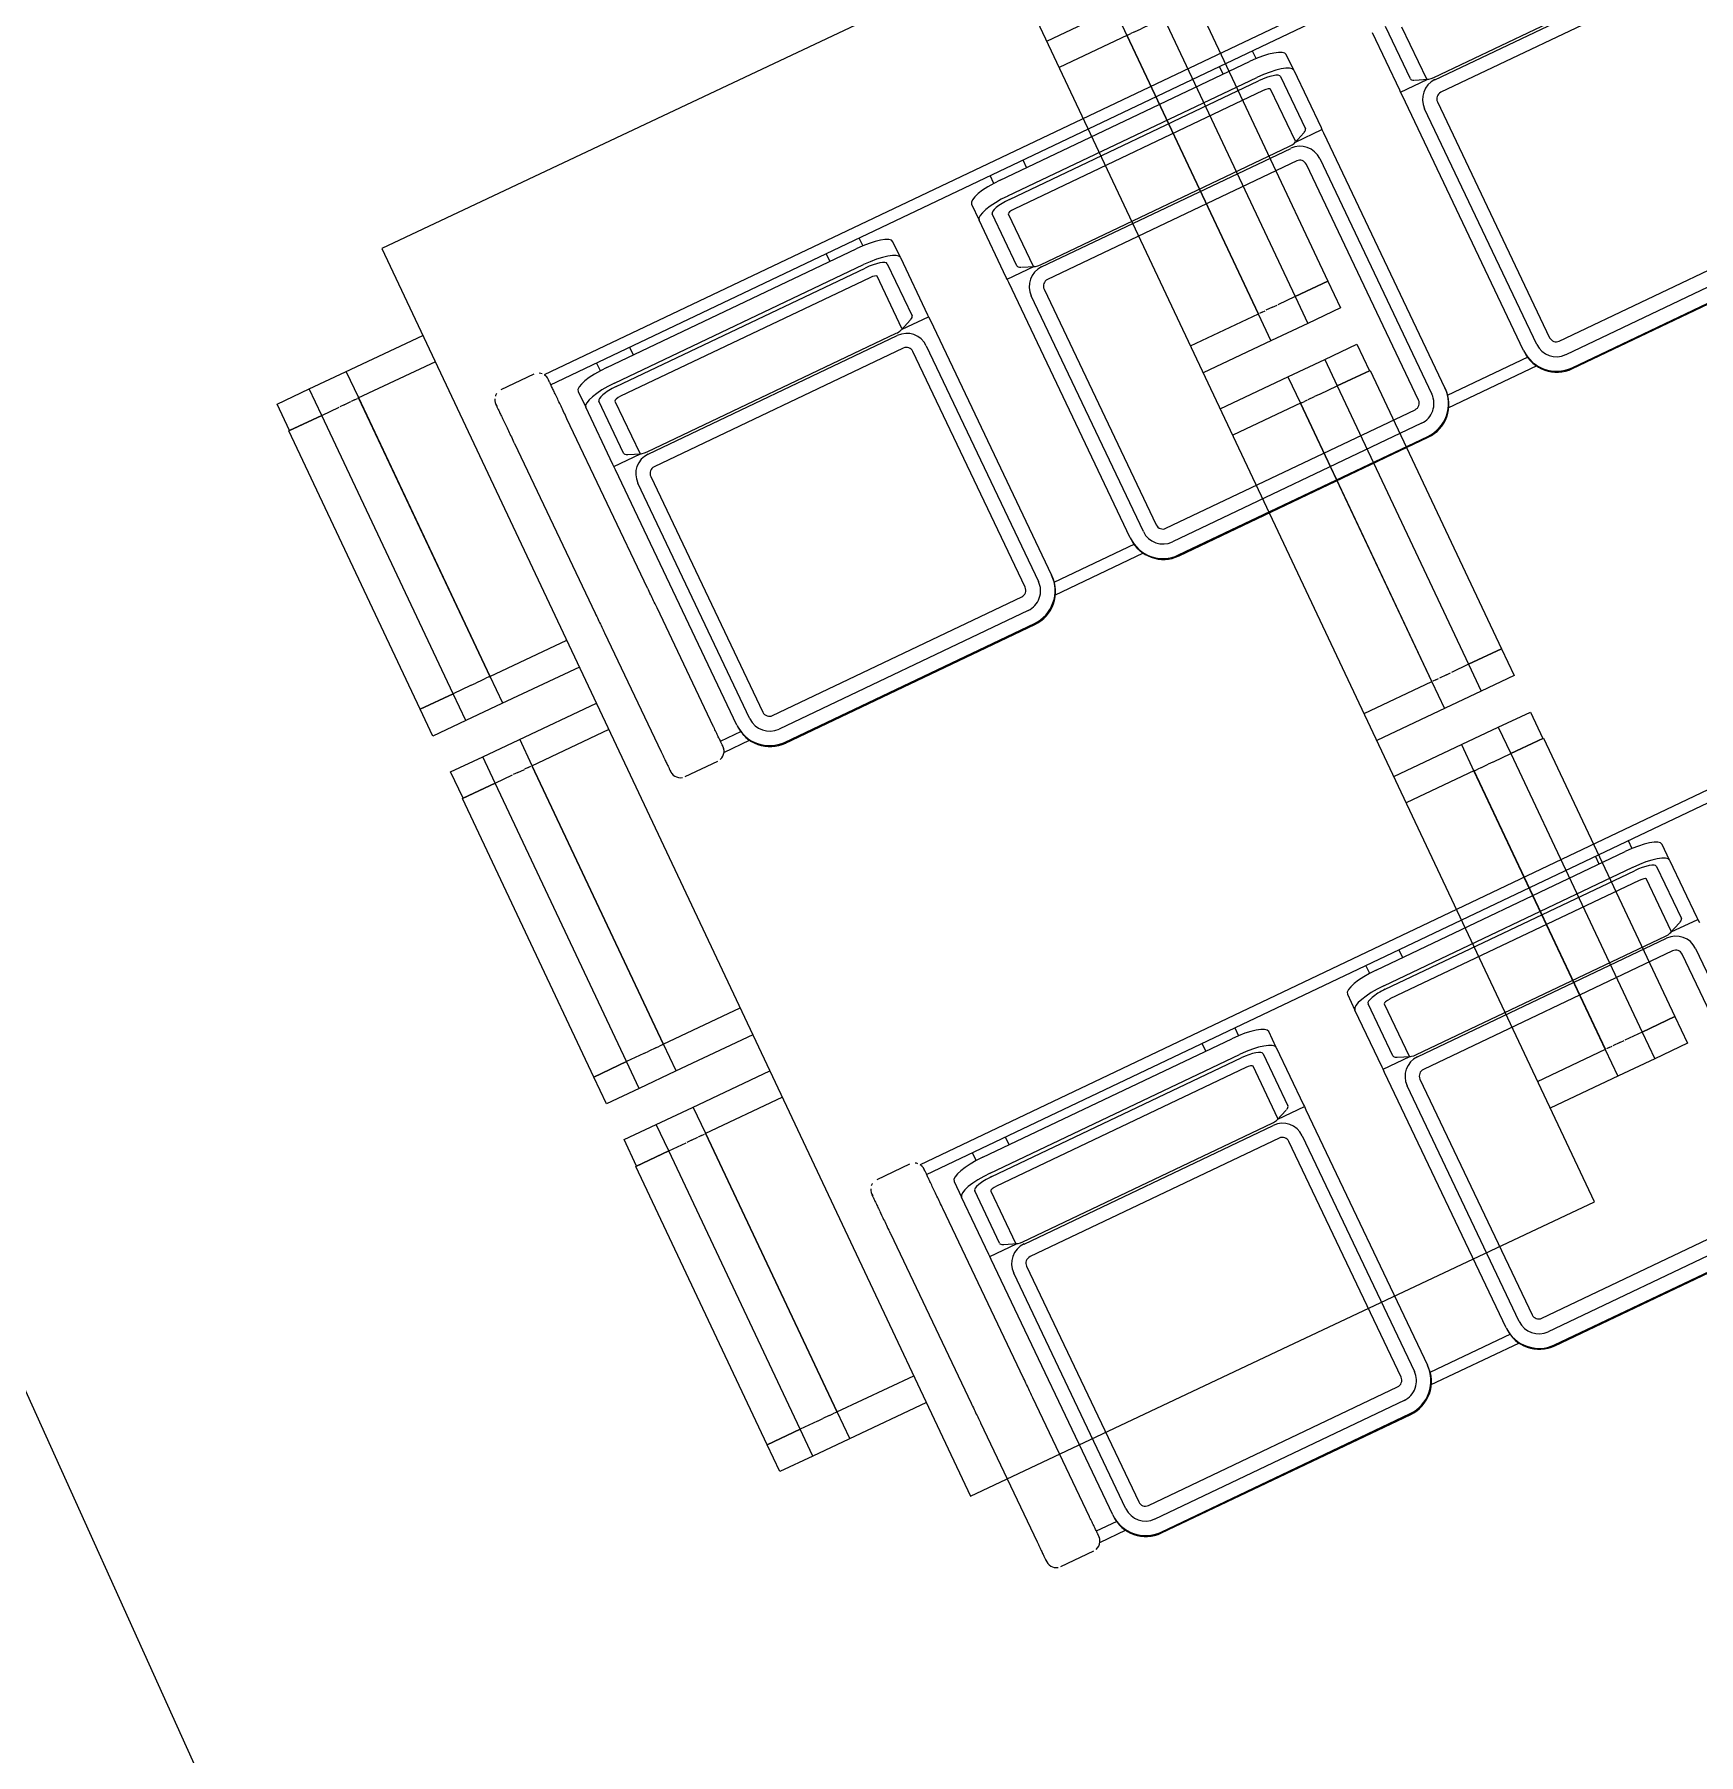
# Model space of a CAD drawing. Header units: metres. Extents: x -217 to -108, y -304 to -188.
# Drawn here: x -153.609 to -151.318, y -253.886 to -251.517 of the extents above; entities that cross this region are included whole.
import ezdxf

# ---------------------------------------------------------------- set-up
doc = ezdxf.new("R2010")
doc.units = ezdxf.units.M
for name, color, linetype, lineweight in [('A-FLOR', 192, 'Continuous', 9), ('A-WALL', 113, 'Continuous', 9), ('I-FURN', 30, 'Continuous', 9)]:
    doc.layers.add(name, color=color, linetype=linetype, lineweight=lineweight)

# ---------------------------------------------------------------- blocks, each defined once
blk = doc.blocks.new('dining_table_and_chairs_5978 - dining_table_and_chairs_5978-V4-Nivel 3')
at = {"layer": 'I-FURN'}
for p, q in [((0.1324, 0.6342), (0.1324, 0.6832)), ((0.1324, 0.6832), (0.1726, 0.6832)), ((0.1726, 0.6342), (0.1726, 0.6842)), ((0.1726, 0.6842), (0.5966, 0.6842)), ((0.1726, 0.6832), (0.1726, 0.6342)), ((0.5966, 0.6842), (0.5966, 0.6342)), ((0.5966, 0.6342), (0.5966, 0.6842)), ((0.5966, 0.6842), (0.6374, 0.6842)), ((0.5966, 0.6342), (0.5966, 0.6842)), ((0.5966, 0.6842), (0.6374, 0.6842)), ((0.6374, 0.6842), (0.6374, 0.6342)), ((0.6374, 0.6842), (0.6374, 0.6342)), ((0.6924, 0.6342), (0.6924, 0.6832)), ((0.6924, 0.6832), (0.7326, 0.6832)), ((0.7326, 0.6342), (0.7326, 0.6842)), ((0.7326, 0.6842), (1.1566, 0.6842)), ((0.7326, 0.6832), (0.7326, 0.6342)), ((1.1566, 0.6842), (1.1566, 0.6342)), ((1.1566, 0.6342), (1.1566, 0.6842)), ((1.1566, 0.6842), (1.1974, 0.6842)), ((1.1566, 0.6342), (1.1566, 0.6842)), ((1.1566, 0.6842), (1.1974, 0.6842)), ((1.1974, 0.6842), (1.1974, 0.6342)), ((1.1974, 0.6842), (1.1974, 0.6342)), ((1.2524, 0.6342), (1.2524, 0.6832)), ((1.2524, 0.6832), (1.2926, 0.6832)), ((1.2926, 0.6342), (1.2926, 0.6842)), ((1.2926, 0.6842), (1.7166, 0.6842)), ((1.2926, 0.6832), (1.2926, 0.6342)), ((1.7166, 0.6842), (1.7166, 0.6342)), ((1.7166, 0.6342), (1.7166, 0.6842)), ((1.7166, 0.6842), (1.7574, 0.6842)), ((1.7166, 0.6342), (1.7166, 0.6842)), ((1.7166, 0.6842), (1.7574, 0.6842)), ((1.7574, 0.6842), (1.7574, 0.6342)), ((1.7574, 0.6842), (1.7574, 0.6342)), ((0.1324, 0.5791), (0.1324, 0.6342)), ((0.1324, 0.6342), (0.1726, 0.6342)), ((0.1726, 0.6079), (0.1726, 0.6342)), ((0.1726, 0.6342), (0.5966, 0.6342)), ((0.5966, 0.6342), (0.5966, 0.6079)), ((0.5966, 0.6342), (0.6374, 0.6342)), ((0.5966, 0.6342), (0.6374, 0.6342)), ((0.6374, 0.6342), (0.6374, 0.5791)), ((0.6374, 0.6342), (0.6374, 0.5791)), ((0.6924, 0.5791), (0.6924, 0.6342)), ((0.6924, 0.6342), (0.7326, 0.6342)), ((0.7326, 0.6079), (0.7326, 0.6342)), ((0.7326, 0.6342), (1.1566, 0.6342)), ((1.1566, 0.6342), (1.1566, 0.6079)), ((1.1566, 0.6342), (1.1974, 0.6342)), ((1.1566, 0.6342), (1.1974, 0.6342)), ((1.1974, 0.6342), (1.1974, 0.5791)), ((1.1974, 0.6342), (1.1974, 0.5791)), ((1.2524, 0.5791), (1.2524, 0.6342)), ((1.2524, 0.6342), (1.2926, 0.6342)), ((1.2926, 0.6079), (1.2926, 0.6342)), ((1.2926, 0.6342), (1.7166, 0.6342)), ((1.7166, 0.6342), (1.7166, 0.6079)), ((1.7166, 0.6342), (1.7574, 0.6342)), ((1.7166, 0.6342), (1.7574, 0.6342)), ((1.7574, 0.6342), (1.7574, 0.5791)), ((1.7574, 0.6342), (1.7574, 0.5791)), ((0.1726, 0.6068), (0.1726, 0.5996)), ((0.1726, 0.5898), (0.1726, 0.5996)), ((0.5966, 0.5996), (0.5966, 0.6068)), ((0.5966, 0.5996), (0.5966, 0.6068)), ((0.5966, 0.5996), (0.5966, 0.5898)), ((0.7326, 0.6068), (0.7326, 0.5996)), ((0.7326, 0.5898), (0.7326, 0.5996)), ((1.1566, 0.6003), (1.1566, 0.6068)), ((1.1566, 0.6003), (1.1566, 0.6068)), ((1.1566, 0.6003), (1.1566, 0.5898)), ((1.2926, 0.6068), (1.2926, 0.5996)), ((1.2926, 0.5898), (1.2926, 0.5996)), ((1.7166, 0.6003), (1.7166, 0.6068)), ((1.7166, 0.6003), (1.7166, 0.6068)), ((1.7166, 0.6003), (1.7166, 0.5898)), ((0.1324, 0.475), (0.1324, 0.5791)), ((0.1324, 0.578), (0.1726, 0.578)), ((0.1725, 0.5792), (0.1725, 0.475)), ((0.1726, 0.5884), (0.1726, 0.5842)), ((0.1726, 0.5799), (0.1726, 0.5842)), ((0.1726, 0.5791), (0.1726, 0.578)), ((0.1726, 0.5784), (0.1726, 0.578)), ((0.5966, 0.5784), (0.1726, 0.5784)), ((0.1726, 0.578), (0.5966, 0.578)), ((0.5966, 0.5842), (0.5966, 0.5884)), ((0.5966, 0.5842), (0.5966, 0.5884)), ((0.5966, 0.5842), (0.5966, 0.5799)), ((0.5966, 0.578), (0.5966, 0.5791)), ((0.5966, 0.578), (0.5966, 0.5791)), ((0.5966, 0.578), (0.5966, 0.5784)), ((0.5966, 0.475), (0.5966, 0.5784)), ((0.5966, 0.475), (0.5966, 0.5784)), ((0.5966, 0.578), (0.6374, 0.578)), ((0.5966, 0.578), (0.6374, 0.578)), ((0.6374, 0.5791), (0.6374, 0.475)), ((0.6924, 0.475), (0.6924, 0.5791)), ((0.6924, 0.578), (0.7326, 0.578)), ((0.7325, 0.5792), (0.7325, 0.475)), ((0.7326, 0.5884), (0.7326, 0.5842)), ((0.7326, 0.5799), (0.7326, 0.5842)), ((0.7326, 0.5791), (0.7326, 0.578)), ((0.7326, 0.5784), (0.7326, 0.578)), ((1.1566, 0.5784), (0.7326, 0.5784)), ((0.7326, 0.578), (1.1566, 0.578)), ((1.1566, 0.5842), (1.1566, 0.5884)), ((1.1566, 0.5842), (1.1566, 0.5884)), ((1.1566, 0.5842), (1.1566, 0.5799)), ((1.1566, 0.578), (1.1566, 0.5791)), ((1.1566, 0.578), (1.1566, 0.5791)), ((1.1566, 0.578), (1.1566, 0.5784)), ((1.1566, 0.475), (1.1566, 0.5784)), ((1.1566, 0.475), (1.1566, 0.5784)), ((1.1566, 0.578), (1.1974, 0.578)), ((1.1566, 0.578), (1.1974, 0.578)), ((1.1974, 0.5791), (1.1974, 0.475)), ((1.2524, 0.475), (1.2524, 0.5791)), ((1.2524, 0.578), (1.2926, 0.578)), ((1.2925, 0.5792), (1.2925, 0.475)), ((1.2926, 0.5884), (1.2926, 0.5842)), ((1.2926, 0.5799), (1.2926, 0.5842)), ((1.2926, 0.5791), (1.2926, 0.578)), ((1.2926, 0.5784), (1.2926, 0.578)), ((1.7166, 0.5784), (1.2926, 0.5784)), ((1.2926, 0.578), (1.7166, 0.578)), ((1.7166, 0.5842), (1.7166, 0.5884)), ((1.7166, 0.5842), (1.7166, 0.5884)), ((1.7166, 0.5842), (1.7166, 0.5799)), ((1.7166, 0.578), (1.7166, 0.5791)), ((1.7166, 0.578), (1.7166, 0.5791)), ((1.7166, 0.578), (1.7166, 0.5784)), ((1.7166, 0.475), (1.7166, 0.5784)), ((1.7166, 0.475), (1.7166, 0.5784)), ((1.7166, 0.578), (1.7574, 0.578)), ((1.7166, 0.578), (1.7574, 0.578)), ((1.7574, 0.5791), (1.7574, 0.475)), ((1.9, 0.475), (0, 0.475)), ((0, 0.475), (0, -0.475)), ((0.075, 0.475), (0.075, 0.465)), ((1.9, 0), (1.9, 0.475)), ((0, 0.4), (0.01, 0.4)), ((1.9, -0.475), (1.9, 0)), ((0, -0.475), (1.9, -0.475)), ((0.1324, -0.593), (0.1324, -0.475)), ((0.1725, -0.475), (0.1725, -0.593)), ((0.5966, -0.5921), (0.5966, -0.475)), ((0.5966, -0.5921), (0.5966, -0.475)), ((0.6374, -0.475), (0.6374, -0.593)), ((0.6924, -0.593), (0.6924, -0.475)), ((0.7325, -0.475), (0.7325, -0.593)), ((1.1566, -0.5922), (1.1566, -0.475)), ((1.1566, -0.5922), (1.1566, -0.475)), ((1.1974, -0.475), (1.1974, -0.593)), ((1.2524, -0.593), (1.2524, -0.475)), ((1.2925, -0.475), (1.2925, -0.593)), ((1.7166, -0.5922), (1.7166, -0.475)), ((1.7166, -0.5922), (1.7166, -0.475)), ((1.7574, -0.475), (1.7574, -0.593)), ((0.1726, -0.5918), (0.1324, -0.5918)), ((0.5966, -0.5918), (0.1726, -0.5918)), ((0.1726, -0.5918), (0.1726, -0.5922)), ((0.1726, -0.5918), (0.1726, -0.593)), ((0.1726, -0.5922), (0.5966, -0.5922)), ((0.5966, -0.5922), (0.5966, -0.5918)), ((0.6374, -0.5918), (0.5966, -0.5918)), ((0.6374, -0.5918), (0.5966, -0.5918)), ((0.5966, -0.593), (0.5966, -0.5919)), ((0.5966, -0.593), (0.5966, -0.5919)), ((0.7326, -0.5918), (0.6924, -0.5918)), ((1.1566, -0.5918), (0.7326, -0.5918)), ((0.7326, -0.5918), (0.7326, -0.5922)), ((0.7326, -0.5918), (0.7326, -0.593)), ((0.7326, -0.5922), (1.1566, -0.5922)), ((1.1566, -0.5922), (1.1566, -0.5918)), ((1.1974, -0.5918), (1.1566, -0.5918)), ((1.1566, -0.593), (1.1566, -0.5918)), ((1.1974, -0.5918), (1.1566, -0.5918)), ((1.1566, -0.593), (1.1566, -0.5918)), ((1.2926, -0.5918), (1.2524, -0.5918)), ((1.7166, -0.5918), (1.2926, -0.5918)), ((1.2926, -0.5918), (1.2926, -0.5922)), ((1.2926, -0.5918), (1.2926, -0.593)), ((1.2926, -0.5922), (1.7166, -0.5922)), ((1.7166, -0.5922), (1.7166, -0.5918)), ((1.7574, -0.5918), (1.7166, -0.5918)), ((1.7166, -0.593), (1.7166, -0.5918)), ((1.7574, -0.5918), (1.7166, -0.5918)), ((1.7166, -0.593), (1.7166, -0.5918)), ((0.1324, -0.648), (0.1324, -0.593)), ((0.1726, -0.598), (0.1726, -0.5937)), ((0.1726, -0.598), (0.1726, -0.6033)), ((0.1726, -0.6141), (0.1726, -0.6036)), ((0.1726, -0.6141), (0.1726, -0.6206)), ((0.5966, -0.5937), (0.5966, -0.598)), ((0.5966, -0.6033), (0.5966, -0.598)), ((0.5966, -0.6033), (0.5966, -0.598)), ((0.5966, -0.6036), (0.5966, -0.6134)), ((0.5966, -0.6206), (0.5966, -0.6134)), ((0.5966, -0.6206), (0.5966, -0.6134)), ((0.6374, -0.593), (0.6374, -0.648)), ((0.6374, -0.593), (0.6374, -0.648)), ((0.6924, -0.648), (0.6924, -0.593)), ((0.7326, -0.598), (0.7326, -0.5937)), ((0.7326, -0.598), (0.7326, -0.6033)), ((0.7326, -0.6134), (0.7326, -0.6036)), ((0.7326, -0.6134), (0.7326, -0.6206)), ((1.1566, -0.5937), (1.1566, -0.598)), ((1.1566, -0.6033), (1.1566, -0.598)), ((1.1566, -0.6033), (1.1566, -0.598)), ((1.1566, -0.6036), (1.1566, -0.6141)), ((1.1566, -0.6206), (1.1566, -0.6141)), ((1.1566, -0.6206), (1.1566, -0.6141)), ((1.1974, -0.593), (1.1974, -0.648)), ((1.1974, -0.593), (1.1974, -0.648)), ((1.2524, -0.648), (1.2524, -0.593)), ((1.2926, -0.598), (1.2926, -0.5937)), ((1.2926, -0.598), (1.2926, -0.6033)), ((1.2926, -0.6134), (1.2926, -0.6036)), ((1.2926, -0.6134), (1.2926, -0.6206)), ((1.7166, -0.5937), (1.7166, -0.598)), ((1.7166, -0.6033), (1.7166, -0.598)), ((1.7166, -0.6033), (1.7166, -0.598)), ((1.7166, -0.6036), (1.7166, -0.6134)), ((1.7166, -0.6206), (1.7166, -0.6134)), ((1.7166, -0.6206), (1.7166, -0.6134)), ((1.7574, -0.593), (1.7574, -0.648)), ((1.7574, -0.593), (1.7574, -0.648)), ((0.1726, -0.648), (0.1726, -0.6217)), ((0.5966, -0.6217), (0.5966, -0.648)), ((0.7326, -0.648), (0.7326, -0.6217)), ((1.1566, -0.6217), (1.1566, -0.648)), ((1.2926, -0.648), (1.2926, -0.6217)), ((1.7166, -0.6217), (1.7166, -0.648)), ((0.1324, -0.697), (0.1324, -0.648)), ((0.1726, -0.648), (0.1324, -0.648)), ((0.1726, -0.698), (0.1726, -0.648)), ((0.5966, -0.648), (0.1726, -0.648)), ((0.1726, -0.648), (0.1726, -0.697)), ((0.5966, -0.648), (0.5966, -0.698)), ((0.5966, -0.698), (0.5966, -0.648)), ((0.6374, -0.648), (0.5966, -0.648)), ((0.5966, -0.698), (0.5966, -0.648)), ((0.6374, -0.648), (0.5966, -0.648)), ((0.6374, -0.648), (0.6374, -0.698)), ((0.6374, -0.648), (0.6374, -0.698)), ((0.6924, -0.697), (0.6924, -0.648)), ((0.7326, -0.648), (0.6924, -0.648)), ((0.7326, -0.698), (0.7326, -0.648)), ((1.1566, -0.648), (0.7326, -0.648)), ((0.7326, -0.648), (0.7326, -0.697)), ((1.1566, -0.648), (1.1566, -0.698)), ((1.1566, -0.698), (1.1566, -0.648)), ((1.1974, -0.648), (1.1566, -0.648)), ((1.1566, -0.698), (1.1566, -0.648)), ((1.1974, -0.648), (1.1566, -0.648)), ((1.1974, -0.648), (1.1974, -0.698)), ((1.1974, -0.648), (1.1974, -0.698)), ((1.2524, -0.697), (1.2524, -0.648)), ((1.2926, -0.648), (1.2524, -0.648)), ((1.2926, -0.698), (1.2926, -0.648)), ((1.7166, -0.648), (1.2926, -0.648)), ((1.2926, -0.648), (1.2926, -0.697)), ((1.7166, -0.648), (1.7166, -0.698)), ((1.7166, -0.698), (1.7166, -0.648)), ((1.7574, -0.648), (1.7166, -0.648)), ((1.7166, -0.698), (1.7166, -0.648)), ((1.7574, -0.648), (1.7166, -0.648)), ((1.7574, -0.648), (1.7574, -0.698)), ((1.7574, -0.648), (1.7574, -0.698)), ((0.1726, -0.697), (0.1324, -0.697)), ((0.5966, -0.698), (0.1726, -0.698)), ((0.6374, -0.698), (0.5966, -0.698)), ((0.6374, -0.698), (0.5966, -0.698)), ((0.7326, -0.697), (0.6924, -0.697)), ((1.1566, -0.698), (0.7326, -0.698)), ((1.1974, -0.698), (1.1566, -0.698)), ((1.1974, -0.698), (1.1566, -0.698)), ((1.2926, -0.697), (1.2524, -0.697)), ((1.7166, -0.698), (1.2926, -0.698)), ((1.7574, -0.698), (1.7166, -0.698)), ((1.7574, -0.698), (1.7166, -0.698))]:
    blk.add_line(p, q, dxfattribs=at)
blk = doc.blocks.new('silla sala de espera - silla sala de espera-1000385-Nivel 3')
at = {"layer": 'I-FURN'}
for p, q in [((0.065, 0.295), (0.015, 0.295)), ((5.4223, 0.288), (0.0777, 0.288)), ((0.0796, 0.272), (5.4208, 0.272)), ((0.15, 0.2599), (0.15, 0.272)), ((0.2, 0.272), (0.2, 0.2602)), ((0.5, 0.2602), (0.5, 0.272)), ((0.55, 0.272), (0.55, 0.2599)), ((0.75, 0.2599), (0.75, 0.272)), ((0.8, 0.272), (0.8, 0.2602)), ((1.1, 0.2602), (1.1, 0.272)), ((1.15, 0.272), (1.15, 0.2599)), ((0.11, 0.2473), (0.11, 0.2231)), ((0.16, 0.2602), (0.54, 0.2602)), ((0.59, 0.2231), (0.59, 0.2473)), ((0.71, 0.2473), (0.71, 0.2231)), ((0.76, 0.2602), (1.14, 0.2602)), ((1.19, 0.2231), (1.19, 0.2473)), ((0, 0.22), (0, -0.0386)), ((0.08, -0.0386), (0.08, 0.22)), ((0.11, 0.1358), (0.11, 0.2231)), ((0.13, 0.1436), (0.13, 0.2231)), ((0.15, 0.2135), (0.15, 0.1339)), ((0.16, 0.2361), (0.54, 0.2361)), ((0.16, 0.2309), (0.54, 0.2309)), ((0.54, 0.2161), (0.16, 0.2161)), ((0.55, 0.1339), (0.55, 0.2135)), ((0.57, 0.2231), (0.57, 0.1436)), ((0.59, 0.2231), (0.59, 0.1358)), ((0.71, 0.1358), (0.71, 0.2231)), ((0.73, 0.1436), (0.73, 0.2231)), ((0.75, 0.2135), (0.75, 0.1339)), ((0.76, 0.2361), (1.14, 0.2361)), ((0.76, 0.2309), (1.14, 0.2309)), ((1.14, 0.2161), (0.76, 0.2161)), ((1.15, 0.1339), (1.15, 0.2135)), ((1.17, 0.2231), (1.17, 0.1436)), ((1.19, 0.2231), (1.19, 0.1358)), ((1.31, 0.1358), (1.31, 0.2231)), ((1.33, 0.1436), (1.33, 0.2231)), ((1.35, 0.2135), (1.35, 0.1339)), ((0.11, 0.1329), (0.11, 0.1358)), ((0.11, 0.1329), (0.1506, 0.1329)), ((0.11, 0.1279), (0.11, 0.1329)), ((0.11, -0.2615), (0.11, 0.1279)), ((0.1347, 0.1394), (0.1516, 0.1325)), ((0.16, 0.1313), (0.54, 0.1313)), ((0.16, 0.1279), (0.54, 0.1279)), ((0.5484, 0.1325), (0.5653, 0.1394)), ((0.5496, 0.1329), (0.59, 0.1329)), ((0.59, 0.1358), (0.59, 0.1329)), ((0.59, 0.1329), (0.59, 0.1279)), ((0.59, 0.1279), (0.59, -0.2615)), ((0.71, 0.1329), (0.71, 0.1358)), ((0.71, 0.1329), (0.7516, 0.1329)), ((0.71, 0.1279), (0.71, 0.1329)), ((0.71, -0.2615), (0.71, 0.1279)), ((0.7347, 0.1394), (0.7516, 0.1325)), ((0.76, 0.1313), (1.14, 0.1313)), ((0.76, 0.1279), (1.14, 0.1279)), ((1.1484, 0.1325), (1.1653, 0.1394)), ((1.1496, 0.1329), (1.19, 0.1329)), ((1.19, 0.1358), (1.19, 0.1329)), ((1.19, 0.1329), (1.19, 0.1279)), ((1.19, 0.1279), (1.19, -0.2615)), ((1.31, 0.1329), (1.31, 0.1358)), ((1.31, 0.1329), (1.3506, 0.1329)), ((1.31, 0.1279), (1.31, 0.1329)), ((1.31, -0.2615), (1.31, 0.1279)), ((1.3347, 0.1394), (1.3516, 0.1325)), ((1.36, 0.1313), (1.74, 0.1313)), ((1.36, 0.1279), (1.74, 0.1279)), ((0.13, -0.2615), (0.13, 0.098)), ((0.15, 0.0987), (0.15, -0.2608)), ((0.54, 0.1087), (0.16, 0.1087)), ((0.55, -0.2608), (0.55, 0.0987)), ((0.57, 0.098), (0.57, -0.2615)), ((0.73, -0.2615), (0.73, 0.098)), ((0.75, 0.0987), (0.75, -0.2608)), ((1.14, 0.1087), (0.76, 0.1087)), ((1.15, -0.2608), (1.15, 0.0987)), ((1.17, 0.098), (1.17, -0.2615)), ((1.33, -0.2615), (1.33, 0.098)), ((1.35, 0.0987), (1.35, -0.2608)), ((1.74, 0.1087), (1.36, 0.1087)), ((0, -0.0686), (0, -0.25)), ((0.08, -0.25), (0.08, -0.0686)), ((0.1114, -0.272), (0.0797, -0.272)), ((0.11, -0.2615), (0.11, -0.2629)), ((0.16, -0.2707), (0.54, -0.2707)), ((0.7114, -0.272), (0.5886, -0.272)), ((0.59, -0.2629), (0.59, -0.2615)), ((0.71, -0.2615), (0.71, -0.2629)), ((0.76, -0.2707), (1.14, -0.2707)), ((1.3114, -0.272), (1.1886, -0.272)), ((1.19, -0.2629), (1.19, -0.2615)), ((1.31, -0.2615), (1.31, -0.2629)), ((1.36, -0.2707), (1.74, -0.2707)), ((0.015, -0.295), (0.065, -0.295)), ((0.0777, -0.288), (0.1178, -0.288)), ((0.54, -0.2915), (0.16, -0.2915)), ((0.5822, -0.288), (0.7178, -0.288)), ((1.14, -0.2915), (0.76, -0.2915)), ((1.1822, -0.288), (1.3178, -0.288)), ((1.74, -0.2915), (1.36, -0.2915)), ((0.16, -0.3115), (0.54, -0.3115)), ((0.16, -0.3128), (0.54, -0.3128)), ((0.76, -0.3115), (1.14, -0.3115)), ((0.76, -0.3128), (1.14, -0.3128)), ((1.36, -0.3115), (1.74, -0.3115)), ((1.36, -0.3128), (1.74, -0.3128))]:
    blk.add_line(p, q, dxfattribs=at)
at = {"layer": 'I-FURN', "flags": 128}
for points in [[(0, 0.28), (0, 0.28), (0, 0.2798), (0, 0.2796), (0, 0.2792), (0, 0.2788), (0, 0.2783), (0, 0.2777), (0, 0.277), (0, 0.2762), (0, 0.2753), (0, 0.2743), (0, 0.2732), (0, 0.2721), (0, 0.2708), (0, 0.2695), (0, 0.2681), (0, 0.2667), (0, 0.2651), (0, 0.2635), (0, 0.2618), (0, 0.26), (0, 0.2582), (0, 0.2563), (0, 0.2544), (0, 0.2524), (0, 0.2504), (0, 0.2483), (0, 0.2461), (0, 0.244), (0, 0.2417), (0, 0.2395), (0, 0.2372), (0, 0.2349), (0, 0.2326), (0, 0.2302), (0, 0.2278), (0, 0.2254), (0, 0.223), (0, 0.2206), (0, 0.22)], [(0.08, 0.22), (0.08, 0.2224), (0.08, 0.2248), (0.08, 0.2272), (0.08, 0.2296), (0.08, 0.2319), (0.08, 0.2343), (0.08, 0.2366), (0.08, 0.2389), (0.08, 0.2411), (0.08, 0.2434), (0.08, 0.2456), (0.08, 0.2477), (0.08, 0.2498), (0.08, 0.2519), (0.08, 0.2539), (0.08, 0.2558), (0.08, 0.2577), (0.08, 0.2596), (0.08, 0.2613), (0.08, 0.263), (0.08, 0.2647), (0.08, 0.2662), (0.08, 0.2677), (0.08, 0.2692), (0.08, 0.2705), (0.08, 0.2717), (0.08, 0.2729), (0.08, 0.274), (0.08, 0.275), (0.08, 0.2759), (0.08, 0.2767), (0.08, 0.2775), (0.08, 0.2781), (0.08, 0.2787), (0.08, 0.2791), (0.08, 0.2795), (0.08, 0.2798), (0.08, 0.2799), (0.08, 0.28), (0.08, 0.28)], [(0, -0.0386), (0, -0.041), (0, -0.0434), (0, -0.0458), (0, -0.0481), (0, -0.0505), (0, -0.0528), (0, -0.0552), (0, -0.0575), (0, -0.0597), (0, -0.062), (0, -0.0641), (0, -0.0663), (0, -0.0684), (0, -0.0686)], [(0.08, -0.0686), (0.08, -0.0665), (0.08, -0.0644), (0.08, -0.0622), (0.08, -0.0599), (0.08, -0.0577), (0.08, -0.0554), (0.08, -0.0531), (0.08, -0.0507), (0.08, -0.0484), (0.08, -0.046), (0.08, -0.0436), (0.08, -0.0412), (0.08, -0.0388), (0.08, -0.0386)], [(0, -0.25), (0, -0.2521), (0, -0.2541), (0, -0.256), (0, -0.2579), (0, -0.2597), (0, -0.2615), (0, -0.2632), (0, -0.2648), (0, -0.2664), (0, -0.2679), (0, -0.2693), (0, -0.2706), (0, -0.2719), (0, -0.273), (0, -0.2741), (0, -0.2751), (0, -0.276), (0, -0.2768), (0, -0.2775), (0, -0.2782), (0, -0.2787), (0, -0.2792), (0, -0.2795), (0, -0.2798), (0, -0.2799), (0, -0.28)], [(0.08, -0.28), (0.08, -0.28), (0.08, -0.2798), (0.08, -0.2796), (0.08, -0.2792), (0.08, -0.2788), (0.08, -0.2783), (0.08, -0.2777), (0.08, -0.277), (0.08, -0.2762), (0.08, -0.2753), (0.08, -0.2743), (0.08, -0.2732), (0.08, -0.2721), (0.08, -0.2708), (0.08, -0.2695), (0.08, -0.2681), (0.08, -0.2667), (0.08, -0.2651), (0.08, -0.2635), (0.08, -0.2618), (0.08, -0.26), (0.08, -0.2582), (0.08, -0.2563), (0.08, -0.2544), (0.08, -0.2524), (0.08, -0.2504), (0.08, -0.25)]]:
    blk.add_lwpolyline(points, dxfattribs=at)
at = {"layer": 'I-FURN'}
for centre, start, end in [((0.015, 0.28), 150, 190.1654), ((0.015, 0.28), 120, 135), ((0.065, 0.28), 45, 60), ((0.065, 0.28), 15.5374, 30), ((0.065, 0.28), 1.965, 15), ((0.065, 0.28), 349.8346, 358.0374), ((0.015, -0.28), 172.5537, 255), ((0.065, -0.28), 330, 344.4011), ((0.065, -0.28), 345, 358.0374), ((0.065, -0.28), 1.965, 7.4463), ((0.065, -0.28), 285, 329.9796)]:
    blk.add_arc(centre, 0.015, start, end, dxfattribs=at)
for centre, major_axis, ratio, start_param, end_param in [((0.16, 0.2473), (-0.05, 0), 0.258819, 4.712389, 6.283185), ((0.54, 0.2473), (0.05, 0), 0.258819, 0, 1.570796), ((0.76, 0.2473), (-0.05, 0), 0.258819, 4.712389, 6.283185), ((1.14, 0.2473), (0.05, 0), 0.258819, 0, 1.570796), ((0.16, 0.2231), (-0.05, 0), 0.258819, 4.712389, 6.283185), ((0.16, 0.2231), (0.03, 0), 0.258819, 1.570796, 3.141593), ((0.16, 0.2135), (-0.01, 0), 0.258819, 4.712389, 6.283185), ((0.54, 0.2231), (0.05, 0), 0.258819, 0, 1.570796), ((0.54, 0.2231), (0.03, 0), 0.258819, 0, 1.570796), ((0.54, 0.2135), (0.01, 0), 0.258819, 0, 1.570796), ((0.76, 0.2231), (-0.05, 0), 0.258819, 4.712389, 6.283185), ((0.76, 0.2231), (0.03, 0), 0.258819, 1.570796, 3.141593), ((0.76, 0.2135), (-0.01, 0), 0.258819, 4.712389, 6.283185), ((1.14, 0.2231), (-0.05, 0), 0.258819, 3.141593, 4.712389), ((1.14, 0.2231), (0.03, 0), 0.258819, 0, 1.570796), ((1.14, 0.2135), (0.01, 0), 0.258819, 0, 1.570796), ((0.16, 0.1436), (0.03, 0), 0.258819, 3.141593, 3.665191), ((0.54, 0.1436), (0.03, 0), 0.258819, 5.759587, 6.283185), ((0.76, 0.1436), (0.03, 0), 0.258819, 3.141593, 3.665191), ((1.14, 0.1436), (0.03, 0), 0.258819, 5.759587, 6.283185), ((1.36, 0.1436), (0.03, 0), 0.258819, 3.141593, 3.665191), ((0.16, 0.098), (-0.03, 0), 0.99863, 4.712389, 6.283185), ((0.16, 0.1339), (0.01, 0), 0.258819, 3.141593, 4.712389), ((0.54, 0.1339), (-0.01, 0), 0.258819, 1.570796, 3.141593), ((0.54, 0.098), (0.03, 0), 0.99863, 0, 1.570796), ((0.76, 0.098), (-0.03, 0), 0.99863, 4.712389, 6.283185), ((0.76, 0.1339), (0.01, 0), 0.258819, 3.141593, 4.712389), ((1.14, 0.1339), (0.01, 0), 0.258819, 4.712389, 6.283185), ((1.14, 0.098), (0.03, 0), 0.99863, 0, 1.570796), ((1.36, 0.098), (-0.03, 0), 0.99863, 4.712389, 6.283185), ((1.36, 0.1339), (-0.01, 0), 0.258819, 0, 1.570796), ((0.16, 0.0987), (-0.01, 0), 0.99863, 4.712389, 6.283185), ((0.54, 0.0987), (0.01, 0), 0.99863, 0, 1.570796), ((0.76, 0.0987), (-0.01, 0), 0.99863, 4.712389, 6.283185), ((1.14, 0.0987), (-0.01, 0), 0.99863, 3.141593, 4.712389), ((1.36, 0.0987), (-0.01, 0), 0.99863, 4.712389, 6.283185), ((0.16, -0.2615), (0.05, 0), 0.99863, 3.141593, 4.712389), ((0.16, -0.2629), (0.05, 0), 0.99863, 3.141593, 4.712389), ((0.16, -0.2615), (0.03, 0), 0.99863, 3.141593, 4.712389), ((0.16, -0.2608), (-0.01, 0), 0.99863, 0, 1.570796), ((0.54, -0.2608), (-0.01, 0), 0.99863, 1.570796, 3.141593), ((0.54, -0.2615), (-0.03, 0), 0.99863, 1.570796, 3.141593), ((0.54, -0.2615), (-0.05, 0), 0.99863, 1.570796, 3.141593), ((0.54, -0.2629), (-0.05, 0), 0.99863, 1.570796, 3.141593), ((0.76, -0.2615), (0.05, 0), 0.99863, 3.141593, 4.712389), ((0.76, -0.2629), (-0.05, 0), 0.99863, 0, 1.570796), ((0.76, -0.2615), (0.03, 0), 0.99863, 3.141593, 4.712389), ((0.76, -0.2608), (0.01, 0), 0.99863, 3.141593, 4.712389), ((1.14, -0.2608), (-0.01, 0), 0.99863, 1.570796, 3.141593), ((1.14, -0.2615), (-0.03, 0), 0.99863, 1.570796, 3.141593), ((1.14, -0.2615), (-0.05, 0), 0.99863, 1.570796, 3.141593), ((1.14, -0.2629), (-0.05, 0), 0.99863, 1.570796, 3.141593), ((1.36, -0.2615), (-0.05, 0), 0.99863, 0, 1.570796), ((1.36, -0.2629), (0.05, 0), 0.99863, 3.141593, 4.712389), ((1.36, -0.2615), (0.03, 0), 0.99863, 3.141593, 4.712389), ((1.36, -0.2608), (-0.01, 0), 0.99863, 0, 1.570796)]:
    blk.add_ellipse(centre, major_axis=major_axis, ratio=ratio, start_param=start_param, end_param=end_param, dxfattribs=at)
for points, knots in [([(0.0797, 0.2772), (0.0797, 0.2772), (0.0798, 0.2776), (0.08, 0.2787), (0.08, 0.2804), (0.0799, 0.2821), (0.0795, 0.2838), (0.0791, 0.2852), (0.0786, 0.2864), (0.0782, 0.2871), (0.078, 0.2874), (0.078, 0.2875)], [0.3858205, 0.3858205, 0.3858205, 0.3858205, 0.3888889, 0.4444444, 0.5138889, 0.5833333, 0.6527778, 0.7222222, 0.7916667, 0.8611111, 0.8888889, 0.8888889, 0.8888889, 0.8888889]), ([(0.078, -0.2875), (0.0781, -0.2873), (0.0783, -0.2869), (0.0788, -0.2859), (0.0794, -0.2845), (0.0798, -0.2828), (0.08, -0.2813), (0.08, -0.2799), (0.08, -0.2789), (0.0799, -0.2786)], [0.1111111, 0.1111111, 0.1111111, 0.1111111, 0.1666667, 0.2222222, 0.3333333, 0.3888889, 0.4444444, 0.5138889, 0.5555556, 0.5555556, 0.5555556, 0.5555556])]:
    blk.add_open_spline(points, degree=3, knots=knots, dxfattribs=at)
blk = doc.blocks.new('silla sala de espera - silla sala de espera-V114-Nivel 3')
at = {"layer": 'I-FURN'}
for p, q in [((0.065, 0.295), (0.015, 0.295)), ((5.4223, 0.288), (0.0777, 0.288)), ((0.0796, 0.272), (5.4208, 0.272)), ((0.15, 0.2599), (0.15, 0.272)), ((0.2, 0.272), (0.2, 0.2602)), ((0.5, 0.2602), (0.5, 0.272)), ((0.55, 0.272), (0.55, 0.2599)), ((0.75, 0.2599), (0.75, 0.272)), ((0.8, 0.272), (0.8, 0.2602)), ((1.1, 0.2602), (1.1, 0.272)), ((1.15, 0.272), (1.15, 0.2599)), ((0.11, 0.2473), (0.11, 0.2231)), ((0.16, 0.2602), (0.54, 0.2602)), ((0.59, 0.2231), (0.59, 0.2473)), ((0.71, 0.2473), (0.71, 0.2231)), ((0.76, 0.2602), (1.14, 0.2602)), ((1.19, 0.2231), (1.19, 0.2473)), ((0, 0.22), (0, -0.0386)), ((0.08, -0.0386), (0.08, 0.22)), ((0.11, 0.1358), (0.11, 0.2231)), ((0.13, 0.1436), (0.13, 0.2231)), ((0.15, 0.2135), (0.15, 0.1339)), ((0.16, 0.2361), (0.54, 0.2361)), ((0.16, 0.2309), (0.54, 0.2309)), ((0.54, 0.2161), (0.16, 0.2161)), ((0.55, 0.1339), (0.55, 0.2135)), ((0.57, 0.2231), (0.57, 0.1436)), ((0.59, 0.2231), (0.59, 0.1358)), ((0.71, 0.1358), (0.71, 0.2231)), ((0.73, 0.1436), (0.73, 0.2231)), ((0.75, 0.2135), (0.75, 0.1339)), ((0.76, 0.2361), (1.14, 0.2361)), ((0.76, 0.2309), (1.14, 0.2309)), ((1.14, 0.2161), (0.76, 0.2161)), ((1.15, 0.1339), (1.15, 0.2135)), ((1.17, 0.2231), (1.17, 0.1436)), ((1.19, 0.2231), (1.19, 0.1358)), ((0.11, 0.1329), (0.11, 0.1358)), ((0.11, 0.1329), (0.1506, 0.1329)), ((0.11, 0.1279), (0.11, 0.1329)), ((0.11, -0.2615), (0.11, 0.1279)), ((0.1347, 0.1394), (0.1516, 0.1325)), ((0.16, 0.1313), (0.54, 0.1313)), ((0.16, 0.1279), (0.54, 0.1279)), ((0.5484, 0.1325), (0.5653, 0.1394)), ((0.5496, 0.1329), (0.59, 0.1329)), ((0.59, 0.1358), (0.59, 0.1329)), ((0.59, 0.1329), (0.59, 0.1279)), ((0.59, 0.1279), (0.59, -0.2615)), ((0.71, 0.1329), (0.71, 0.1358)), ((0.71, 0.1329), (0.7506, 0.1329)), ((0.71, 0.1279), (0.71, 0.1329)), ((0.71, -0.2615), (0.71, 0.1279)), ((0.7347, 0.1394), (0.7516, 0.1325)), ((0.76, 0.1313), (1.14, 0.1313)), ((0.76, 0.1279), (1.14, 0.1279)), ((1.1484, 0.1325), (1.1653, 0.1394)), ((1.1496, 0.1329), (1.19, 0.1329)), ((1.19, 0.1358), (1.19, 0.1329)), ((1.19, 0.1329), (1.19, 0.1279)), ((0.13, -0.2615), (0.13, 0.098)), ((0.15, 0.0987), (0.15, -0.2608)), ((0.54, 0.1087), (0.16, 0.1087)), ((0.55, -0.2608), (0.55, 0.0987)), ((0.57, 0.098), (0.57, -0.2615)), ((0.73, -0.2615), (0.73, 0.098)), ((0.75, 0.0987), (0.75, -0.2608)), ((1.14, 0.1087), (0.76, 0.1087)), ((1.15, -0.2608), (1.15, 0.0987)), ((1.17, 0.098), (1.17, -0.2615)), ((0, -0.0686), (0, -0.25)), ((0.08, -0.25), (0.08, -0.0686)), ((0.1114, -0.272), (0.0797, -0.272)), ((0.11, -0.2615), (0.11, -0.2629)), ((0.16, -0.2707), (0.54, -0.2707)), ((0.7114, -0.272), (0.5886, -0.272)), ((0.59, -0.2629), (0.59, -0.2615)), ((0.71, -0.2615), (0.71, -0.2629)), ((0.76, -0.2707), (1.14, -0.2707)), ((0.015, -0.295), (0.065, -0.295)), ((0.0777, -0.288), (0.1178, -0.288)), ((0.54, -0.2915), (0.16, -0.2915)), ((0.5822, -0.288), (0.7178, -0.288)), ((1.14, -0.2915), (0.76, -0.2915)), ((0.16, -0.3115), (0.54, -0.3115)), ((0.16, -0.3128), (0.54, -0.3128)), ((0.76, -0.3115), (1.14, -0.3115)), ((0.76, -0.3128), (1.14, -0.3128))]:
    blk.add_line(p, q, dxfattribs=at)
at = {"layer": 'I-FURN', "flags": 128}
for points in [[(0, 0.28), (0, 0.28), (0, 0.2798), (0, 0.2796), (0, 0.2792), (0, 0.2788), (0, 0.2783), (0, 0.2777), (0, 0.277), (0, 0.2762), (0, 0.2753), (0, 0.2743), (0, 0.2732), (0, 0.2721), (0, 0.2708), (0, 0.2695), (0, 0.2681), (0, 0.2667), (0, 0.2651), (0, 0.2635), (0, 0.2618), (0, 0.26), (0, 0.2582), (0, 0.2563), (0, 0.2544), (0, 0.2524), (0, 0.2504), (0, 0.2483), (0, 0.2461), (0, 0.244), (0, 0.2417), (0, 0.2395), (0, 0.2372), (0, 0.2349), (0, 0.2326), (0, 0.2302), (0, 0.2278), (0, 0.2254), (0, 0.223), (0, 0.2206), (0, 0.22)], [(0.08, 0.22), (0.08, 0.2224), (0.08, 0.2248), (0.08, 0.2272), (0.08, 0.2296), (0.08, 0.2319), (0.08, 0.2343), (0.08, 0.2366), (0.08, 0.2389), (0.08, 0.2411), (0.08, 0.2434), (0.08, 0.2456), (0.08, 0.2477), (0.08, 0.2498), (0.08, 0.2519), (0.08, 0.2539), (0.08, 0.2558), (0.08, 0.2577), (0.08, 0.2596), (0.08, 0.2613), (0.08, 0.263), (0.08, 0.2647), (0.08, 0.2662), (0.08, 0.2677), (0.08, 0.2692), (0.08, 0.2705), (0.08, 0.2717), (0.08, 0.2729), (0.08, 0.274), (0.08, 0.275), (0.08, 0.2759), (0.08, 0.2767), (0.08, 0.2775), (0.08, 0.2781), (0.08, 0.2787), (0.08, 0.2791), (0.08, 0.2795), (0.08, 0.2798), (0.08, 0.2799), (0.08, 0.28), (0.08, 0.28)], [(0, -0.0386), (0, -0.041), (0, -0.0434), (0, -0.0458), (0, -0.0481), (0, -0.0505), (0, -0.0528), (0, -0.0552), (0, -0.0575), (0, -0.0597), (0, -0.062), (0, -0.0641), (0, -0.0663), (0, -0.0684), (0, -0.0686)], [(0.08, -0.0686), (0.08, -0.0665), (0.08, -0.0644), (0.08, -0.0622), (0.08, -0.0599), (0.08, -0.0577), (0.08, -0.0554), (0.08, -0.0531), (0.08, -0.0507), (0.08, -0.0484), (0.08, -0.046), (0.08, -0.0436), (0.08, -0.0412), (0.08, -0.0388), (0.08, -0.0386)], [(0, -0.25), (0, -0.2521), (0, -0.2541), (0, -0.256), (0, -0.2579), (0, -0.2597), (0, -0.2615), (0, -0.2632), (0, -0.2648), (0, -0.2664), (0, -0.2679), (0, -0.2693), (0, -0.2706), (0, -0.2719), (0, -0.273), (0, -0.2741), (0, -0.2751), (0, -0.276), (0, -0.2768), (0, -0.2775), (0, -0.2782), (0, -0.2787), (0, -0.2792), (0, -0.2795), (0, -0.2798), (0, -0.2799), (0, -0.28)], [(0.08, -0.28), (0.08, -0.28), (0.08, -0.2798), (0.08, -0.2796), (0.08, -0.2792), (0.08, -0.2788), (0.08, -0.2783), (0.08, -0.2777), (0.08, -0.277), (0.08, -0.2762), (0.08, -0.2753), (0.08, -0.2743), (0.08, -0.2732), (0.08, -0.2721), (0.08, -0.2708), (0.08, -0.2695), (0.08, -0.2681), (0.08, -0.2667), (0.08, -0.2651), (0.08, -0.2635), (0.08, -0.2618), (0.08, -0.26), (0.08, -0.2582), (0.08, -0.2563), (0.08, -0.2544), (0.08, -0.2524), (0.08, -0.2504), (0.08, -0.25)]]:
    blk.add_lwpolyline(points, dxfattribs=at)
at = {"layer": 'I-FURN'}
for centre, start, end in [((0.015, 0.28), 150, 190.1654), ((0.015, 0.28), 120, 135), ((0.065, 0.28), 45, 60), ((0.065, 0.28), 15.5374, 30), ((0.065, 0.28), 1.965, 15), ((0.065, 0.28), 349.8346, 358.0374), ((0.015, -0.28), 172.5537, 255), ((0.065, -0.28), 330, 344.4011), ((0.065, -0.28), 345, 358.0374), ((0.065, -0.28), 1.965, 7.4463), ((0.065, -0.28), 285, 329.9796)]:
    blk.add_arc(centre, 0.015, start, end, dxfattribs=at)
for centre, major_axis, ratio, start_param, end_param in [((0.16, 0.2473), (-0.05, 0), 0.258819, 4.712389, 6.283185), ((0.54, 0.2473), (0.05, 0), 0.258819, 0, 1.570796), ((0.76, 0.2473), (-0.05, 0), 0.258819, 4.712389, 6.283185), ((1.14, 0.2473), (0.05, 0), 0.258819, 0, 1.570796), ((0.16, 0.2231), (-0.05, 0), 0.258819, 4.712389, 6.283185), ((0.16, 0.2231), (0.03, 0), 0.258819, 1.570796, 3.141593), ((0.16, 0.2135), (-0.01, 0), 0.258819, 4.712389, 6.283185), ((0.54, 0.2231), (0.05, 0), 0.258819, 0, 1.570796), ((0.54, 0.2231), (0.03, 0), 0.258819, 0, 1.570796), ((0.54, 0.2135), (0.01, 0), 0.258819, 0, 1.570796), ((0.76, 0.2231), (-0.05, 0), 0.258819, 4.712389, 6.283185), ((0.76, 0.2231), (0.03, 0), 0.258819, 1.570796, 3.141593), ((0.76, 0.2135), (-0.01, 0), 0.258819, 4.712389, 6.283185), ((1.14, 0.2231), (-0.05, 0), 0.258819, 3.141593, 4.712389), ((1.14, 0.2231), (0.03, 0), 0.258819, 0, 1.570796), ((1.14, 0.2135), (0.01, 0), 0.258819, 0, 1.570796), ((0.16, 0.1436), (0.03, 0), 0.258819, 3.141593, 3.665191), ((0.54, 0.1436), (0.03, 0), 0.258819, 5.759587, 6.283185), ((0.76, 0.1436), (0.03, 0), 0.258819, 3.141593, 3.665191), ((1.14, 0.1436), (0.03, 0), 0.258819, 5.759587, 6.283185), ((0.16, 0.098), (-0.03, 0), 0.99863, 4.712389, 6.283185), ((0.16, 0.1339), (0.01, 0), 0.258819, 3.141593, 4.712389), ((0.54, 0.1339), (-0.01, 0), 0.258819, 1.570796, 3.141593), ((0.54, 0.098), (0.03, 0), 0.99863, 0, 1.570796), ((0.76, 0.098), (-0.03, 0), 0.99863, 4.712389, 6.283185), ((0.76, 0.1339), (0.01, 0), 0.258819, 3.141593, 4.712389), ((1.14, 0.1339), (0.01, 0), 0.258819, 4.712389, 6.283185), ((1.14, 0.098), (0.03, 0), 0.99863, 0, 1.570796), ((0.16, 0.0987), (-0.01, 0), 0.99863, 4.712389, 6.283185), ((0.54, 0.0987), (0.01, 0), 0.99863, 0, 1.570796), ((0.76, 0.0987), (-0.01, 0), 0.99863, 4.712389, 6.283185), ((1.14, 0.0987), (-0.01, 0), 0.99863, 3.141593, 4.712389), ((0.16, -0.2615), (0.05, 0), 0.99863, 3.141593, 4.712389), ((0.16, -0.2629), (0.05, 0), 0.99863, 3.141593, 4.712389), ((0.16, -0.2615), (0.03, 0), 0.99863, 3.141593, 4.712389), ((0.16, -0.2608), (-0.01, 0), 0.99863, 0, 1.570796), ((0.54, -0.2608), (-0.01, 0), 0.99863, 1.570796, 3.141593), ((0.54, -0.2615), (-0.03, 0), 0.99863, 1.570796, 3.141593), ((0.54, -0.2615), (-0.05, 0), 0.99863, 1.570796, 3.141593), ((0.54, -0.2629), (-0.05, 0), 0.99863, 1.570796, 3.141593), ((0.76, -0.2615), (0.05, 0), 0.99863, 3.141593, 4.712389), ((0.76, -0.2629), (-0.05, 0), 0.99863, 0, 1.570796), ((0.76, -0.2615), (0.03, 0), 0.99863, 3.141593, 4.712389), ((0.76, -0.2608), (0.01, 0), 0.99863, 3.141593, 4.712389)]:
    blk.add_ellipse(centre, major_axis=major_axis, ratio=ratio, start_param=start_param, end_param=end_param, dxfattribs=at)
for points, knots in [([(0.0797, 0.2772), (0.0797, 0.2772), (0.0798, 0.2776), (0.08, 0.2787), (0.08, 0.2804), (0.0799, 0.2821), (0.0795, 0.2838), (0.0791, 0.2852), (0.0786, 0.2864), (0.0782, 0.2871), (0.078, 0.2874), (0.078, 0.2875)], [0.3858205, 0.3858205, 0.3858205, 0.3858205, 0.3888889, 0.4444444, 0.5138889, 0.5833333, 0.6527778, 0.7222222, 0.7916667, 0.8611111, 0.8888889, 0.8888889, 0.8888889, 0.8888889]), ([(0.078, -0.2875), (0.0781, -0.2873), (0.0783, -0.2869), (0.0788, -0.2859), (0.0794, -0.2845), (0.0798, -0.2828), (0.08, -0.2813), (0.08, -0.2799), (0.08, -0.2789), (0.0799, -0.2786)], [0.1111111, 0.1111111, 0.1111111, 0.1111111, 0.1666667, 0.2222222, 0.3333333, 0.3888889, 0.4444444, 0.5138889, 0.5555556, 0.5555556, 0.5555556, 0.5555556])]:
    blk.add_open_spline(points, degree=3, knots=knots, dxfattribs=at)

msp = doc.modelspace()

# ---------------------------------------------------------------- linework, layer by layer
at = {"layer": 'A-FLOR'}
for centre, radius, start, end in [((-144.0341, -252.7271), 10.3181, 212.72992, 24.30312), ((-144.1433, -252.5254), 9.8397, 214.27475, 22.75731)]:
    msp.add_arc(centre, radius, start, end, dxfattribs=at)
at = {"layer": 'A-WALL'}
msp.add_line((-157.0722, -245.7428), (-151.6786, -257.6891), dxfattribs=at)
for radius, start, end in [(9.4313, 215.12192, 21.90531), (9.2313, 215.23889, 21.87967)]:
    msp.add_arc((-144.1149, -252.4158), radius, start, end, dxfattribs=at)

# ---------------------------------------------------------------- block references
at = {"layer": 'I-FURN'}
for name, p, rotation in [('silla sala de espera - silla sala de espera-1000385-Nivel 3', (-152.8537, -252.2791), 25.4500781759124), ('silla sala de espera - silla sala de espera-V114-Nivel 3', (-152.336, -253.367), 25.4500781759124), ('dining_table_and_chairs_5978 - dining_table_and_chairs_5978-V4-Nivel 3', (-152.7013, -251.6089), 295.2582255371546)]:
    msp.add_blockref(name, p, dxfattribs=dict(at, rotation=rotation))

doc.saveas('drawing.dxf')
